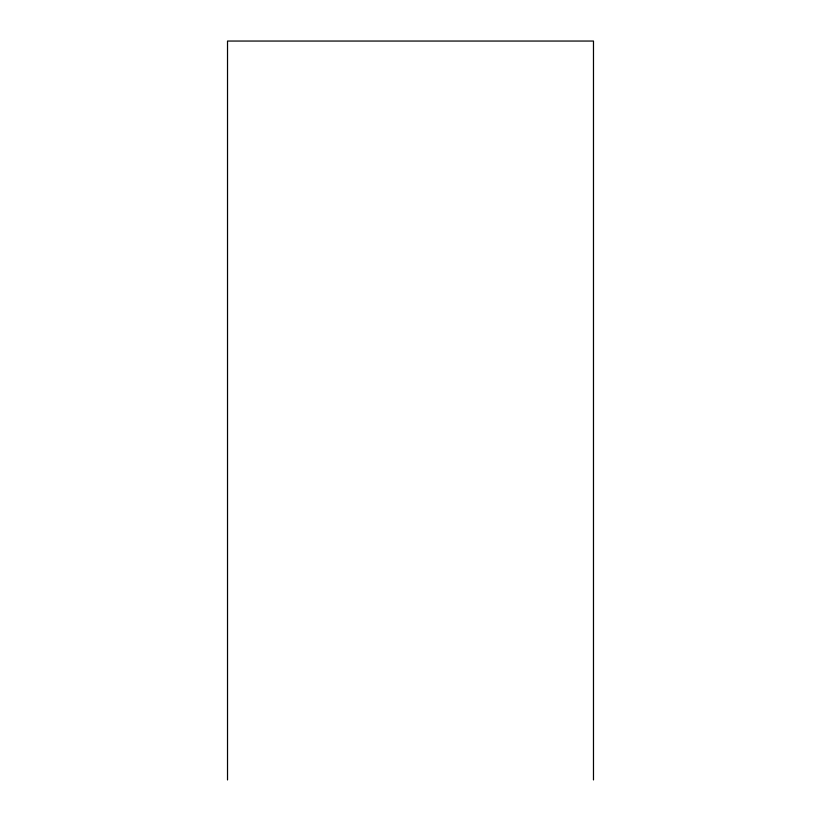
<?xml version="1.0" encoding="UTF-8"?>
<svg xmlns="http://www.w3.org/2000/svg" width="821" height="821" viewBox="0 0 821 821"><rect width="100%" height="100%" fill="white"/><g stroke="black" fill="none" stroke-linecap="round" stroke-linejoin="round"><path stroke-width="1.23" d="M593.48 779.95L593.48 41.05L227.52 41.05L227.52 779.95"/></g></svg>
